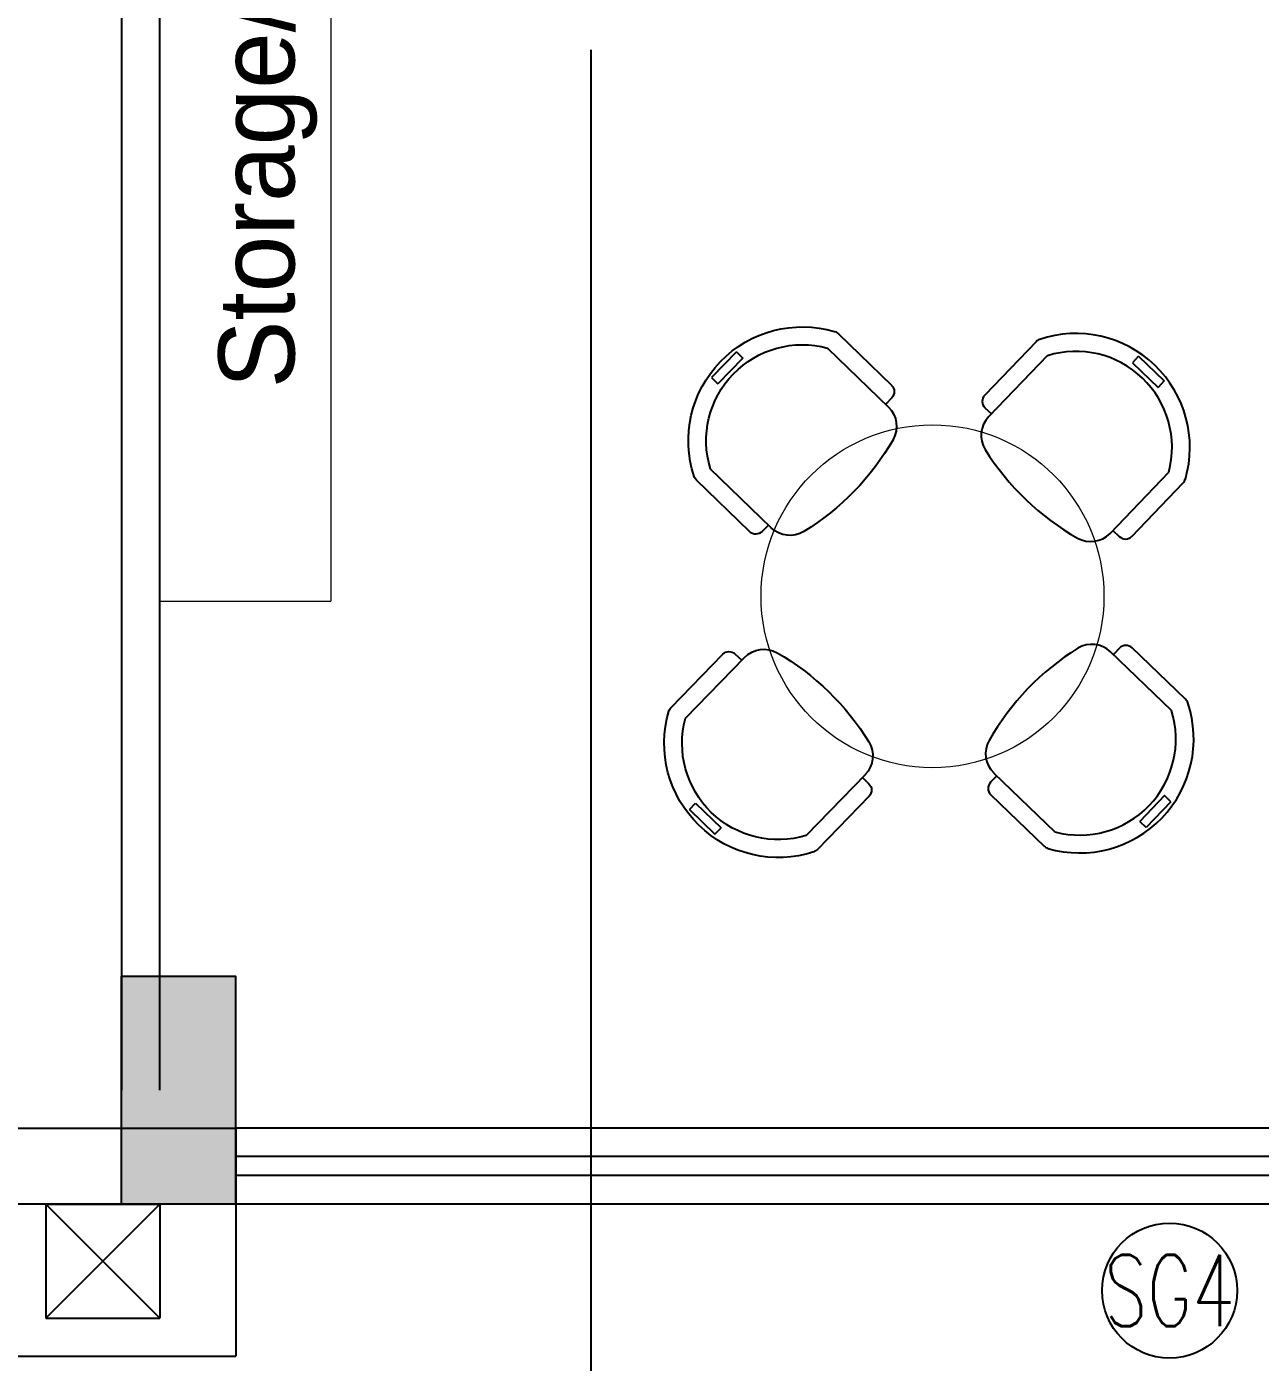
# Model space of a CAD drawing. Extents: x -32840 to 422982, y 280745 to 888746.
# Drawn here: x 96928 to 100174, y 804272 to 807786 of the extents above; entities that cross this region are included whole.
import ezdxf
from ezdxf.enums import TextEntityAlignment as Align

# ---------------------------------------------------------------- set-up
doc = ezdxf.new("R2010")
doc.units = 0
doc.header["$LTSCALE"] = 1000
doc.linetypes.add('CONTINOUS', pattern=[0])
for name, color, linetype in [('A-duct', 1, 'Continuous'), ('A-Tag LVl', 2, 'Continuous'), ('A-TAG-DW', 2, 'Continuous'), ('A-WALL', 7, 'CONTINOUS'), ('a-win', 1, 'Continuous'), ('S-RCWALL', 10, 'Continuous'), ('S-RCWALL HATCH', 165, 'Continuous')]:
    doc.layers.add(name, color=color, linetype=linetype)
for name, color, linetype, lineweight in [('I-ANNO-TEXT', 130, 'Continuous', 18), ('N-FURN', 1, 'Continuous', 20), ('RA-Furniture', 1, 'Continuous', 25)]:
    doc.layers.add(name, color=color, linetype=linetype, lineweight=lineweight)
doc.styles.add('I_NOTE', font='', dxfattribs={"height": 1.5})
doc.styles.add('ROMANS', font='romans.shx', dxfattribs={"width": 0.8})
doc.styles.get('I_NOTE').set_extended_font_data('Tekton')

# ---------------------------------------------------------------- blocks, each defined once
blk = doc.blocks.new('TAG-DOOR-WINOW')
blk.add_circle((0, 0), 2.368)
at = {"color": 6, "style": 'ROMANS', "width": 0.7}
blk.add_attdef('DW', text='', height=2.5, dxfattribs=at).set_placement((0, 0), align=Align.MIDDLE_CENTER)
blk = doc.blocks.new('TAG-SEC-ARROW')
h = blk.add_hatch(color=256)
h.paths.add_polyline_path([(-10.112, 0), (-6.5, 0, -0.2206), (-4.199, 4.962)])
h.paths.add_polyline_path([(0, 8.485), (-4.157, 4.997, -0.175251), (0, 6.5, -0.175251), (4.157, 4.997)])
h.paths.add_polyline_path([(4.199, 4.962, -0.2206), (6.5, 0), (10.112, 0)])
for p, q in [((0, 8.485), (-10.112, 0)), ((0, 8.485), (10.112, 0)), ((-6.5, 0), (-10.112, 0)), ((6.5, 0), (46.5, 0))]:
    blk.add_line(p, q)
blk.add_arc((0, 0), 6.5, 0, 180)
blk = doc.blocks.new('A$Ce1edbb18')
at = {"layer": 'A-Tag LVl', "xscale": 100.0000000000005, "yscale": 100.0000000000005, "zscale": 100.0000000000005, "rotation": 90}
blk.add_blockref('TAG-SEC-ARROW', (19835.1, -15412.9), dxfattribs=at)
blk = doc.blocks.new('CH1')
at = {"layer": 'RA-Furniture'}
for p, q in [((-0.92, -2.02), (2.83, -2.02)), ((-0.92, -2.02), (-0.92, -2.96)), ((2.83, -2.02), (2.83, -2.96)), ((-0.92, -2.96), (2.83, -2.96)), ((-9.78, -8.39), (-9.78, -16.19)), ((11.69, -16.19), (11.69, -8.39)), ((-7.9, -8.62), (-7.9, -17.56)), ((9.82, -17.56), (9.82, -8.62)), ((-8.84, -17.13), (-7.9, -17.13)), ((9.82, -17.13), (10.75, -17.13))]:
    blk.add_line(p, q, dxfattribs=at)
for centre, radius, start, end in [((0.96, -13.52), 12, 27.6754, 152.3246), ((0.96, -13.52), 10.12, 28.955, 151.045), ((-8.84, -8.39), 0.937, 152.3246, 180), ((10.75, -8.39), 0.937, 0, 27.6754), ((-8.84, -16.19), 0.937, 180, 270), ((10.75, -16.19), 0.937, 270, 0), ((-5.09, -17.56), 2.81, 180, 255.7555), ((7, -17.56), 2.81, 284.2445, 0), ((0.96, 6.25), 27.38, 255.7555, 284.2445)]:
    blk.add_arc(centre, radius, start, end, dxfattribs=at)
blk = doc.blocks.new('NEWGR')
at = {"layer": 'S-RCWALL HATCH'}
blk.add_hatch(color=253, dxfattribs=at).paths.add_polyline_path([(235167.9, 388831.2), (234867.9, 388831.2), (234867.9, 389431.2), (235167.9, 389431.2)])
at = {"layer": 'S-RCWALL'}
blk.add_lwpolyline([(235167.9, 388831.2), (234867.9, 388831.2), (234867.9, 389431.2), (235167.9, 389431.2)], close=True, dxfattribs=at)

msp = doc.modelspace()

# ---------------------------------------------------------------- linework, layer by layer
for p, q in [((97177.9, 804987.9, 0), (97177.9, 810337.9, 0)), ((97277.9, 804987.9, 0), (97277.9, 810337.9, 0))]:
    msp.add_line(p, q)
at = {"layer": 'A-duct'}
for p, q in [((96977.9, 804687.9, 0), (97277.9, 804387.9, 0)), ((97277.9, 804687.9, 0), (96977.9, 804387.9, 0))]:
    msp.add_line(p, q, dxfattribs=at)
at = {"layer": 'A-WALL'}
for p, q in [((96877.9, 804887.9, 0), (97477.9, 804887.9, 0)), ((97477.9, 804887.9, 0), (97477.9, 804687.9, 0)), ((96977.9, 804687.9, 0), (96977.9, 804387.9, 0)), ((96977.9, 804687.9, 0), (97277.9, 804687.9, 0)), ((97277.9, 804687.9, 0), (97277.9, 804387.9, 0)), ((97477.9, 804687.9, 0), (97477.9, 804287.9, 0)), ((96977.9, 804387.9, 0), (97277.9, 804387.9, 0)), ((96877.9, 804287.9, 0), (97477.9, 804287.9, 0))]:
    msp.add_line(p, q, dxfattribs=at)
at = {"layer": 'A-WALL', "elevation": 0, "flags": 128}
msp.add_lwpolyline([(109377.9, 825287.9), (113977.9, 825287.7), (113977.9, 808587.7), (108177.9, 808587.9), (108177.9, 808587.9), (106477.9, 808587.9), (106477.9, 808587.9), (103477.9, 808587.9), (103477.9, 805287.9), (103577.9, 805287.9), (103577.9, 804287.9), (102877.9, 804287.9), (102877.9, 804687.9), (91377.9, 804687.9), (91377.9, 804287.9), (90677.9, 804287.9), (90677.9, 805287.9), (84677.9, 805287.9), (84677.9, 805287.9), (83477.9, 805287.9), (83477.9, 805287.9), (78577.9, 805287.9), (78577.9, 818487.9)], dxfattribs=at)
at = {"layer": 'a-win'}
for p, q in [((102877.9, 804887.9, 0), (97477.9, 804887.9, 0)), ((102877.9, 804812.9, 0), (97477.9, 804812.9, 0)), ((102877.9, 804762.9, 0), (97477.9, 804762.9, 0)), ((102877.9, 804687.9, 0), (97477.9, 804687.9, 0))]:
    msp.add_line(p, q, dxfattribs=at)
at = {"layer": 'N-FURN'}
for p in [(97727.9, 809224.5, 0), (97277.9, 806274.5, 0)]:
    msp.add_line(p, (97727.9, 806274.5, 0), dxfattribs=at)
at = {"layer": 'N-FURN', "color": 2}
msp.add_circle((99311.1, 806287.2, 0), 451.1, dxfattribs=at)

# ---------------------------------------------------------------- block references
msp.add_blockref('A$Ce1edbb18', (78577.9, 818487.9, 0))
at = {"layer": 'A-TAG-DW'}
ref = msp.add_blockref('TAG-DOOR-WINOW', (99934.9, 804460.3, 0), dxfattribs=dict(at, xscale=75.00000000000004, yscale=75.00000000000004, zscale=75.00000000000004, rotation=334.3000000001243))
ref.add_attrib('DW', 'SG4', dxfattribs={"layer": '0', "color": 6, "height": 187.5, "style": 'ROMANS', "width": 0.7}).set_placement((99934.9, 804460.3, 0), align=Align.MIDDLE_CENTER)
at = {"layer": 'N-FURN', "color": 2}
for p, xscale, yscale, zscale, rotation in [((98742.9, 806948.6, 0), -24.99166666803579, 24.9916666680358, 24.9916666680358, 45.85713901868323), ((99905, 806939.1, 0), 24.99166666803587, 24.99166666803587, 24.99166666803587, 316.1943273088669), ((98652.7, 805674, 0), -24.99166666803572, 24.99166666803573, 24.99166666803573, 135.8571390186831)]:
    msp.add_blockref('CH1', p, dxfattribs=dict(at, xscale=xscale, yscale=yscale, zscale=zscale, rotation=rotation))
at = {"layer": 'N-FURN', "color": 2, "extrusion": (0, 0, -1), "xscale": -24.99166666803576, "yscale": 24.99166666803576, "zscale": -24.99166666803576, "rotation": 133.8819727324358}
msp.add_blockref('CH1', (-99958.7, 805694.7, 0), dxfattribs=at)
at = {"layer": 'S-RCWALL'}
msp.add_blockref('NEWGR', (-137690.3, 415856.7, 0), dxfattribs=at)

# ---------------------------------------------------------------- texts
at = {"layer": 'I-ANNO-TEXT', "ltscale": 0.25, "insert": (97562.6, 807808.1, 0), "char_height": 200, "width": 2839.464, "attachment_point": 5, "rotation": 90, "style": 'I_NOTE'}
msp.add_mtext('\\pxqc;Storage/Lockers', dxfattribs=at)

doc.saveas('drawing.dxf')
